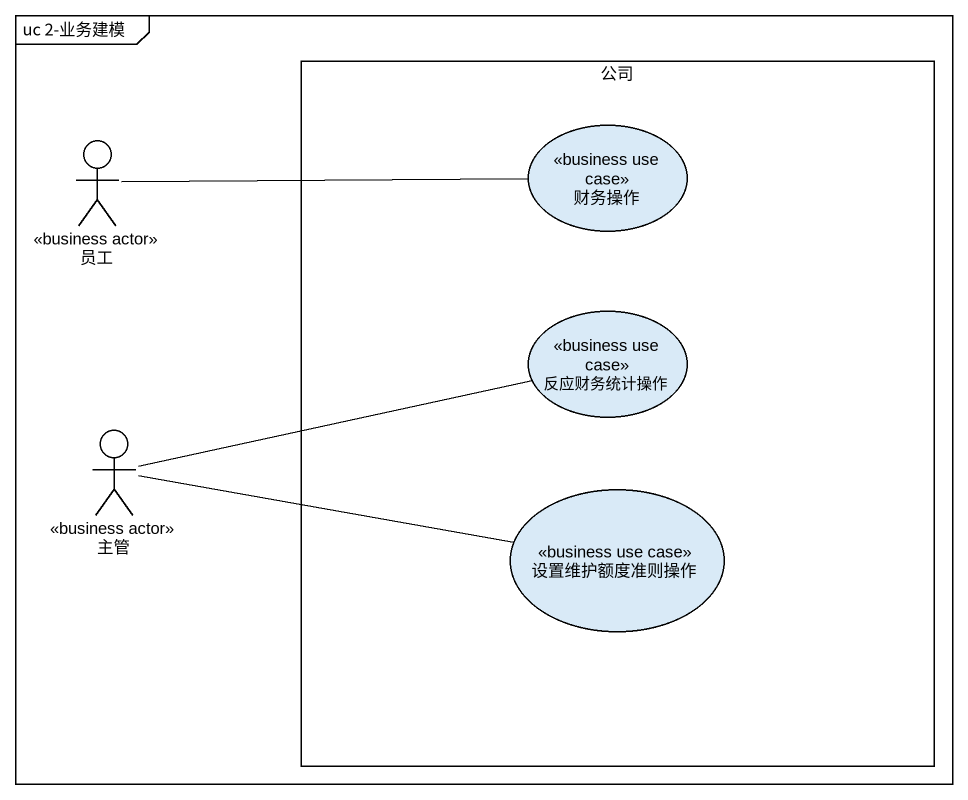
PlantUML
@startuml
mainframe uc 2-业务建模
rectangle 公司 {
  usecase 财务操作 <<business use case>>
  usecase 反应财务统计操作 <<business use case>>
  usecase 设置维护额度准则操作 <<business use case>>
}
actor 员工 <<business actor>>
actor 主管 <<business actor>>
员工 -right- 财务操作
主管 -right- 反应财务统计操作
主管 -right- 设置维护额度准则操作
@enduml
